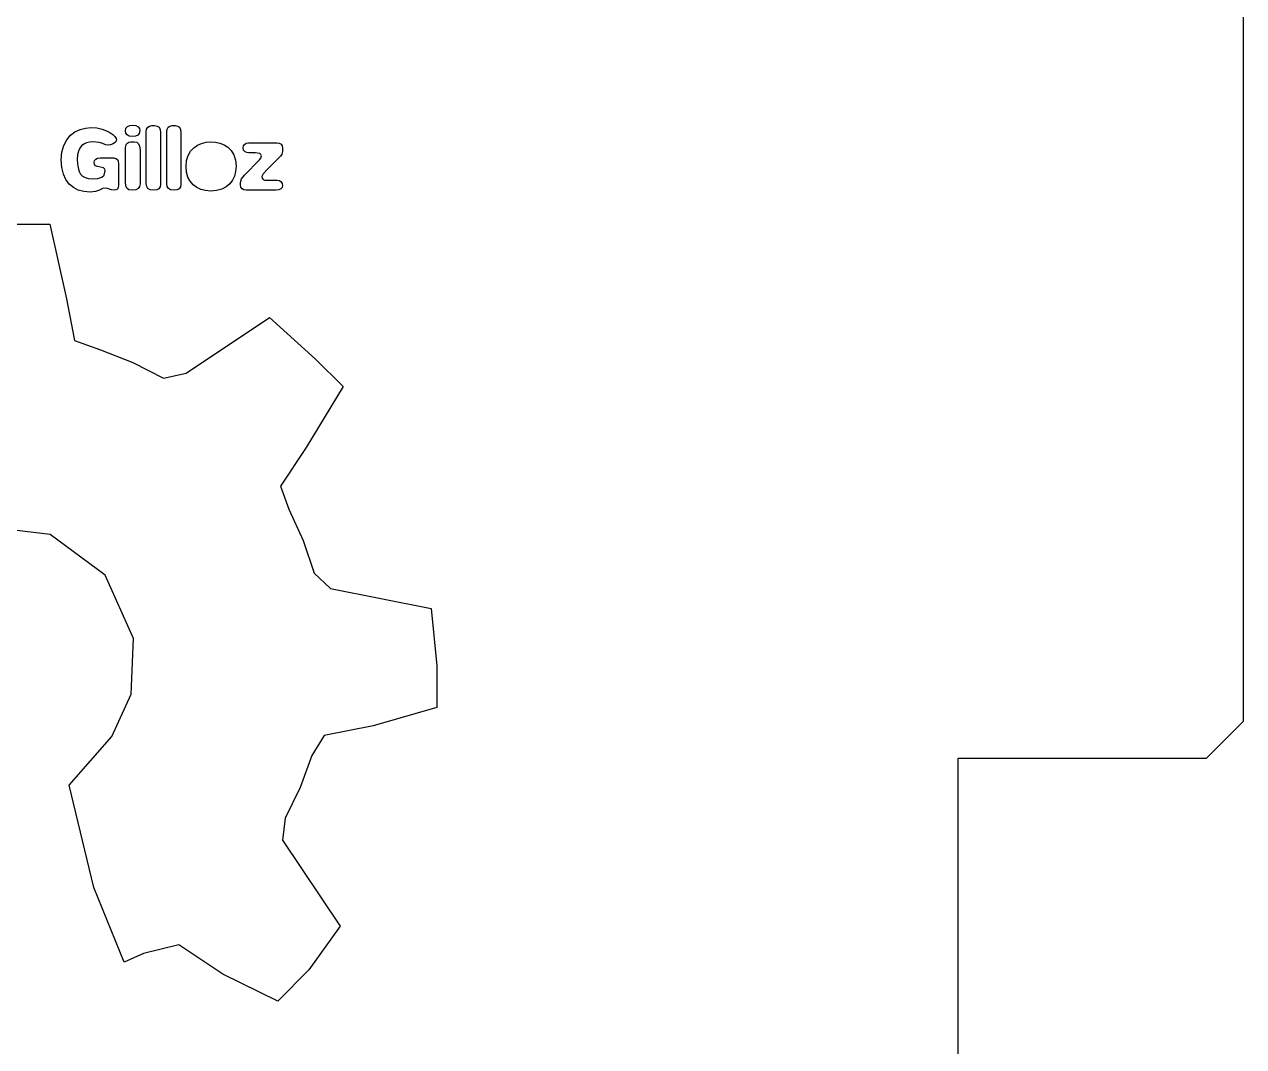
# Model space of a CAD drawing. Header units: metres. Extents: x 730 to 928, y -1580 to -1257.
# Drawn here: x 830 to 928.2, y -1427.5 to -1345.2 of the extents above; entities that cross this region are included whole.
import ezdxf

# ---------------------------------------------------------------- set-up
doc = ezdxf.new("R2010")
doc.units = ezdxf.units.M

msp = doc.modelspace()

# ---------------------------------------------------------------- linework, layer by layer
at = {"layer": 'COMPONENT0'}
for p, q in [((833.734, -1354.12, 0), (834.095, -1353.843, 0)), ((834.095, -1353.843, 0), (834.504, -1353.65, 0)), ((834.504, -1353.65, 0), (834.943, -1353.538, 0)), ((834.943, -1353.538, 0), (835.398, -1353.5, 0)), ((835.398, -1353.5, 0), (835.867, -1353.53, 0)), ((835.867, -1353.53, 0), (836.277, -1353.621, 0)), ((836.277, -1353.621, 0), (836.627, -1353.752, 0)), ((836.627, -1353.752, 0), (836.915, -1353.903, 0)), ((836.915, -1353.903, 0), (837.14, -1354.065, 0)), ((838.162, -1353.773, 0), (838.204, -1353.544, 0)), ((838.193, -1353.947, 0), (838.162, -1353.773, 0)), ((838.287, -1354.088, 0), (838.193, -1353.947, 0)), ((838.204, -1353.544, 0), (838.331, -1353.402, 0)), ((838.331, -1353.402, 0), (838.516, -1353.328, 0)), ((838.516, -1353.328, 0), (838.734, -1353.303, 0)), ((838.734, -1353.303, 0), (839.009, -1353.335, 0)), ((839.009, -1353.335, 0), (839.188, -1353.428, 0)), ((839.277, -1353.976, 0), (839.148, -1354.117, 0)), ((839.188, -1353.428, 0), (839.287, -1353.569, 0)), ((839.32, -1353.743, 0), (839.277, -1353.976, 0)), ((839.287, -1353.569, 0), (839.32, -1353.743, 0)), ((839.838, -1353.808, 0), (839.868, -1353.626, 0)), ((839.838, -1358.001, 0), (839.838, -1353.808, 0)), ((839.868, -1353.626, 0), (839.959, -1353.475, 0)), ((839.959, -1353.475, 0), (840.1, -1353.373, 0)), ((840.1, -1353.373, 0), (840.279, -1353.339, 0)), ((840.279, -1353.339, 0), (840.514, -1353.339, 0)), ((840.514, -1353.339, 0), (840.719, -1353.373, 0)), ((840.719, -1353.373, 0), (840.866, -1353.475, 0)), ((840.866, -1353.475, 0), (840.954, -1353.644, 0)), ((840.954, -1353.644, 0), (840.983, -1353.882, 0)), ((840.983, -1353.882, 0), (840.983, -1358.074, 0)), ((841.481, -1353.808, 0), (841.511, -1353.626, 0)), ((841.481, -1358.001, 0), (841.481, -1353.808, 0)), ((841.511, -1353.626, 0), (841.602, -1353.475, 0)), ((841.602, -1353.475, 0), (841.742, -1353.373, 0)), ((841.742, -1353.373, 0), (841.921, -1353.339, 0)), ((841.921, -1353.339, 0), (842.156, -1353.339, 0)), ((842.156, -1353.339, 0), (842.362, -1353.373, 0)), ((842.362, -1353.373, 0), (842.509, -1353.475, 0)), ((842.509, -1353.475, 0), (842.597, -1353.644, 0)), ((842.597, -1353.644, 0), (842.626, -1353.882, 0)), ((842.626, -1353.882, 0), (842.626, -1358.074, 0)), ((833.045, -1355.466, 0), (833.196, -1354.93, 0)), ((833.196, -1354.93, 0), (833.431, -1354.481, 0)), ((833.431, -1354.481, 0), (833.734, -1354.12, 0)), ((834.624, -1354.964, 0), (834.478, -1355.154, 0)), ((834.806, -1354.822, 0), (834.624, -1354.964, 0)), ((835.02, -1354.726, 0), (834.806, -1354.822, 0)), ((835.261, -1354.671, 0), (835.02, -1354.726, 0)), ((835.522, -1354.653, 0), (835.261, -1354.671, 0)), ((836.032, -1354.696, 0), (835.522, -1354.653, 0)), ((836.351, -1354.79, 0), (836.032, -1354.696, 0)), ((836.567, -1354.885, 0), (836.351, -1354.79, 0)), ((836.783, -1354.928, 0), (836.567, -1354.885, 0)), ((836.966, -1354.895, 0), (836.783, -1354.928, 0)), ((837.179, -1354.804, 0), (836.966, -1354.895, 0)), ((837.14, -1354.065, 0), (837.304, -1354.229, 0)), ((837.359, -1354.665, 0), (837.179, -1354.804, 0)), ((837.304, -1354.229, 0), (837.402, -1354.374, 0)), ((837.416, -1354.579, 0), (837.359, -1354.665, 0)), ((837.402, -1354.374, 0), (837.435, -1354.482, 0)), ((837.435, -1354.482, 0), (837.416, -1354.579, 0)), ((838.162, -1355.164, 0), (838.192, -1354.947, 0)), ((838.192, -1354.947, 0), (838.283, -1354.779, 0)), ((838.283, -1354.779, 0), (838.423, -1354.672, 0)), ((838.461, -1354.181, 0), (838.287, -1354.088, 0)), ((838.423, -1354.672, 0), (838.602, -1354.636, 0)), ((838.734, -1354.212, 0), (838.461, -1354.181, 0)), ((838.602, -1354.636, 0), (838.866, -1354.636, 0)), ((838.958, -1354.189, 0), (838.734, -1354.212, 0)), ((838.866, -1354.636, 0), (839.071, -1354.676, 0)), ((839.148, -1354.117, 0), (838.958, -1354.189, 0)), ((839.071, -1354.676, 0), (839.217, -1354.797, 0)), ((839.217, -1354.797, 0), (839.305, -1354.999, 0)), ((839.305, -1354.999, 0), (839.335, -1355.281, 0)), ((843.657, -1355.129, 0), (843.959, -1354.918, 0)), ((843.959, -1354.918, 0), (844.299, -1354.77, 0)), ((844.299, -1354.77, 0), (844.665, -1354.682, 0)), ((844.665, -1354.682, 0), (845.046, -1354.653, 0)), ((845.046, -1354.653, 0), (845.4, -1354.678, 0)), ((845.4, -1354.678, 0), (845.757, -1354.755, 0)), ((845.757, -1354.755, 0), (846.1, -1354.89, 0)), ((846.1, -1354.89, 0), (846.41, -1355.088, 0)), ((847.642, -1355.134, 0), (847.669, -1354.975, 0)), ((847.669, -1354.975, 0), (847.748, -1354.848, 0)), ((847.748, -1354.848, 0), (847.881, -1354.766, 0)), ((847.881, -1354.766, 0), (848.067, -1354.739, 0)), ((848.067, -1354.739, 0), (850.368, -1354.739, 0)), ((850.368, -1354.739, 0), (850.549, -1354.763, 0)), ((850.549, -1354.763, 0), (850.694, -1354.838, 0)), ((850.694, -1354.838, 0), (850.79, -1354.965, 0)), ((850.79, -1354.965, 0), (850.822, -1355.149, 0)), ((832.995, -1356.095, 0), (833.045, -1355.466, 0)), ((834.299, -1355.684, 0), (834.276, -1356.03, 0)), ((834.368, -1355.393, 0), (834.299, -1355.684, 0)), ((834.478, -1355.154, 0), (834.368, -1355.393, 0)), ((835.766, -1356.04, 0), (835.912, -1355.971, 0)), ((835.912, -1355.971, 0), (836.117, -1355.948, 0)), ((836.117, -1355.948, 0), (837.216, -1355.948, 0)), ((837.216, -1355.948, 0), (837.389, -1355.978, 0)), ((837.389, -1355.978, 0), (837.513, -1356.066, 0)), ((838.162, -1357.905, 0), (838.162, -1355.164, 0)), ((839.335, -1355.281, 0), (839.335, -1358.023, 0)), ((843.08, -1356.152, 0), (843.207, -1355.744, 0)), ((843.207, -1355.744, 0), (843.404, -1355.403, 0)), ((843.404, -1355.403, 0), (843.657, -1355.129, 0)), ((846.41, -1355.088, 0), (846.676, -1355.356, 0)), ((846.676, -1355.356, 0), (846.886, -1355.696, 0)), ((846.886, -1355.696, 0), (847.024, -1356.115, 0)), ((847.68, -1355.321, 0), (847.642, -1355.134, 0)), ((847.792, -1355.442, 0), (847.68, -1355.321, 0)), ((847.943, -1355.508, 0), (847.792, -1355.442, 0)), ((848.096, -1355.53, 0), (847.943, -1355.508, 0)), ((848.639, -1355.53, 0), (848.096, -1355.53, 0)), ((848.98, -1355.588, 0), (848.639, -1355.53, 0)), ((848.947, -1356.102, 0), (849.068, -1355.955, 0)), ((849.076, -1355.665, 0), (848.98, -1355.588, 0)), ((849.068, -1355.955, 0), (849.108, -1355.779, 0)), ((849.108, -1355.779, 0), (849.076, -1355.665, 0)), ((850.5, -1355.956, 0), (849.605, -1356.85, 0)), ((850.643, -1355.802, 0), (850.5, -1355.956, 0)), ((850.745, -1355.641, 0), (850.643, -1355.802, 0)), ((850.804, -1355.435, 0), (850.745, -1355.641, 0)), ((850.822, -1355.149, 0), (850.804, -1355.435, 0)), ((833.037, -1356.712, 0), (832.995, -1356.095, 0)), ((833.163, -1357.242, 0), (833.037, -1356.712, 0)), ((834.276, -1356.03, 0), (834.293, -1356.419, 0)), ((834.293, -1356.419, 0), (834.344, -1356.751, 0)), ((834.344, -1356.751, 0), (834.429, -1357.027, 0)), ((835.648, -1356.315, 0), (835.678, -1356.155, 0)), ((835.675, -1356.466, 0), (835.648, -1356.315, 0)), ((835.755, -1356.568, 0), (835.675, -1356.466, 0)), ((835.678, -1356.155, 0), (835.766, -1356.04, 0)), ((835.906, -1356.635, 0), (835.755, -1356.568, 0)), ((836.147, -1356.682, 0), (835.906, -1356.635, 0)), ((836.396, -1356.741, 0), (836.147, -1356.682, 0)), ((836.502, -1356.84, 0), (836.396, -1356.741, 0)), ((836.52, -1356.96, 0), (836.502, -1356.84, 0)), ((836.513, -1357.078, 0), (836.52, -1356.96, 0)), ((837.513, -1356.066, 0), (837.587, -1356.212, 0)), ((837.587, -1356.212, 0), (837.612, -1356.418, 0)), ((837.612, -1356.418, 0), (837.612, -1358.162, 0)), ((843.038, -1356.63, 0), (843.08, -1356.152, 0)), ((843.077, -1357.085, 0), (843.038, -1356.63, 0)), ((847.024, -1356.115, 0), (847.07, -1356.615, 0)), ((847.07, -1356.615, 0), (847.037, -1357.025, 0)), ((847.745, -1357.319, 0), (848.947, -1356.102, 0)), ((849.605, -1356.85, 0), (849.265, -1357.224, 0)), ((833.366, -1357.688, 0), (833.163, -1357.242, 0)), ((833.636, -1358.052, 0), (833.366, -1357.688, 0)), ((834.429, -1357.027, 0), (834.548, -1357.246, 0)), ((834.548, -1357.246, 0), (834.709, -1357.413, 0)), ((834.709, -1357.413, 0), (834.922, -1357.532, 0)), ((834.922, -1357.532, 0), (835.186, -1357.603, 0)), ((835.186, -1357.603, 0), (835.501, -1357.627, 0)), ((835.501, -1357.627, 0), (835.93, -1357.593, 0)), ((835.93, -1357.593, 0), (836.249, -1357.491, 0)), ((836.249, -1357.491, 0), (836.447, -1357.32, 0)), ((836.447, -1357.32, 0), (836.513, -1357.078, 0)), ((838.189, -1358.187, 0), (838.162, -1357.905, 0)), ((843.192, -1357.483, 0), (843.077, -1357.085, 0)), ((843.373, -1357.823, 0), (843.192, -1357.483, 0)), ((843.61, -1358.102, 0), (843.373, -1357.823, 0)), ((846.782, -1357.742, 0), (846.56, -1358.033, 0)), ((846.941, -1357.403, 0), (846.782, -1357.742, 0)), ((847.037, -1357.025, 0), (846.941, -1357.403, 0)), ((847.422, -1357.92, 0), (847.503, -1357.63, 0)), ((847.422, -1358.125, 0), (847.422, -1357.92, 0)), ((847.503, -1357.63, 0), (847.745, -1357.319, 0)), ((849.265, -1357.224, 0), (849.151, -1357.437, 0)), ((849.151, -1357.437, 0), (849.177, -1357.572, 0)), ((849.177, -1357.572, 0), (849.254, -1357.668, 0)), ((849.254, -1357.668, 0), (849.382, -1357.726, 0)), ((849.382, -1357.726, 0), (849.562, -1357.745, 0)), ((849.562, -1357.745, 0), (850.368, -1357.745, 0)), ((850.368, -1357.745, 0), (850.561, -1357.774, 0)), ((850.561, -1357.774, 0), (850.698, -1357.862, 0)), ((850.698, -1357.862, 0), (850.781, -1357.994, 0)), ((833.97, -1358.333, 0), (833.636, -1358.052, 0)), ((834.365, -1358.532, 0), (833.97, -1358.333, 0)), ((834.814, -1358.65, 0), (834.365, -1358.532, 0)), ((835.311, -1358.69, 0), (834.814, -1358.65, 0)), ((835.739, -1358.639, 0), (835.311, -1358.69, 0)), ((836.062, -1358.529, 0), (835.739, -1358.639, 0)), ((836.322, -1358.419, 0), (836.062, -1358.529, 0)), ((836.571, -1358.368, 0), (836.322, -1358.419, 0)), ((836.722, -1358.397, 0), (836.571, -1358.368, 0)), ((836.879, -1358.459, 0), (836.722, -1358.397, 0)), ((837.051, -1358.518, 0), (836.879, -1358.459, 0)), ((837.26, -1358.544, 0), (837.051, -1358.518, 0)), ((837.4, -1358.52, 0), (837.26, -1358.544, 0)), ((837.513, -1358.448, 0), (837.4, -1358.52, 0)), ((837.587, -1358.329, 0), (837.513, -1358.448, 0)), ((837.612, -1358.162, 0), (837.587, -1358.329, 0)), ((838.268, -1358.389, 0), (838.189, -1358.187, 0)), ((838.441, -1358.51, 0), (838.268, -1358.389, 0)), ((838.748, -1358.55, 0), (838.441, -1358.51, 0)), ((839.005, -1358.517, 0), (838.748, -1358.55, 0)), ((839.188, -1358.418, 0), (839.005, -1358.517, 0)), ((839.298, -1358.253, 0), (839.188, -1358.418, 0)), ((839.335, -1358.023, 0), (839.298, -1358.253, 0)), ((839.872, -1358.247, 0), (839.838, -1358.001, 0)), ((839.974, -1358.415, 0), (839.872, -1358.247, 0)), ((840.158, -1358.511, 0), (839.974, -1358.415, 0)), ((840.44, -1358.543, 0), (840.158, -1358.511, 0)), ((840.678, -1358.514, 0), (840.44, -1358.543, 0)), ((840.848, -1358.426, 0), (840.678, -1358.514, 0)), ((840.949, -1358.279, 0), (840.848, -1358.426, 0)), ((840.983, -1358.074, 0), (840.949, -1358.279, 0)), ((841.515, -1358.247, 0), (841.481, -1358.001, 0)), ((841.617, -1358.415, 0), (841.515, -1358.247, 0)), ((841.801, -1358.511, 0), (841.617, -1358.415, 0)), ((842.083, -1358.543, 0), (841.801, -1358.511, 0)), ((842.321, -1358.514, 0), (842.083, -1358.543, 0)), ((842.49, -1358.426, 0), (842.321, -1358.514, 0)), ((842.592, -1358.279, 0), (842.49, -1358.426, 0)), ((842.626, -1358.074, 0), (842.592, -1358.279, 0)), ((843.898, -1358.321, 0), (843.61, -1358.102, 0)), ((844.236, -1358.479, 0), (843.898, -1358.321, 0)), ((844.613, -1358.576, 0), (844.236, -1358.479, 0)), ((845.017, -1358.608, 0), (844.613, -1358.576, 0)), ((845.499, -1358.569, 0), (845.017, -1358.608, 0)), ((845.919, -1358.454, 0), (845.499, -1358.569, 0)), ((846.273, -1358.272, 0), (845.919, -1358.454, 0)), ((846.56, -1358.033, 0), (846.273, -1358.272, 0)), ((847.454, -1358.31, 0), (847.422, -1358.125, 0)), ((847.55, -1358.437, 0), (847.454, -1358.31, 0)), ((847.696, -1358.511, 0), (847.55, -1358.437, 0)), ((847.877, -1358.536, 0), (847.696, -1358.511, 0)), ((850.28, -1358.536, 0), (847.877, -1358.536, 0)), ((850.511, -1358.512, 0), (850.28, -1358.536, 0)), ((850.676, -1358.441, 0), (850.511, -1358.512, 0)), ((850.775, -1358.322, 0), (850.676, -1358.441, 0)), ((850.808, -1358.155, 0), (850.775, -1358.322, 0)), ((850.781, -1357.994, 0), (850.808, -1358.155, 0))]:
    msp.add_line(p, q, dxfattribs=at)
at = {"layer": 'GROUP0'}
for p, q in [((829.211, -1361.27, 0), (832.079, -1361.27, 0)), ((832.079, -1361.27, 0), (833.403, -1367.289, 0)), ((833.403, -1367.289, 0), (834.07, -1370.655, 0)), ((843.039, -1373.284, 0), (849.752, -1368.792, 0)), ((849.752, -1368.792, 0), (853.475, -1372.141, 0)), ((834.07, -1370.655, 0), (836.144, -1371.412, 0)), ((836.144, -1371.412, 0), (838.75, -1372.415, 0)), ((838.75, -1372.415, 0), (841.214, -1373.679, 0)), ((853.475, -1372.141, 0), (855.691, -1374.358, 0)), ((841.214, -1373.679, 0), (843.039, -1373.284, 0)), ((855.691, -1374.358, 0), (852.721, -1379.269, 0)), ((852.721, -1379.269, 0), (850.637, -1382.382, 0)), ((850.637, -1382.382, 0), (851.317, -1384.237, 0)), ((851.317, -1384.237, 0), (852.465, -1386.749, 0)), ((832.103, -1386.272, 0), (826.39, -1385.598, 0)), ((836.533, -1389.562, 0), (832.103, -1386.272, 0)), ((852.465, -1386.749, 0), (853.349, -1389.393, 0)), ((838.808, -1394.661, 0), (836.533, -1389.562, 0)), ((853.349, -1389.393, 0), (854.672, -1390.626, 0)), ((854.672, -1390.626, 0), (862.77, -1392.231, 0)), ((862.77, -1392.231, 0), (863.23, -1396.861, 0)), ((838.61, -1399.136, 0), (838.808, -1394.661, 0)), ((863.23, -1396.861, 0), (863.23, -1400.227, 0)), ((837.065, -1402.56, 0), (838.61, -1399.136, 0)), ((863.23, -1400.227, 0), (858.106, -1401.69, 0)), ((858.106, -1401.69, 0), (854.158, -1402.472, 0)), ((833.618, -1406.473, 0), (837.065, -1402.56, 0)), ((854.158, -1402.472, 0), (853.178, -1404.068, 0)), ((853.178, -1404.068, 0), (852.234, -1406.667, 0)), ((835.609, -1414.707, 0), (833.618, -1406.473, 0)), ((852.234, -1406.667, 0), (851.032, -1409.131, 0)), ((851.032, -1409.131, 0), (850.815, -1410.904, 0)), ((850.815, -1410.904, 0), (855.458, -1417.841, 0)), ((838.061, -1420.728, 0), (835.609, -1414.707, 0)), ((855.458, -1417.841, 0), (852.941, -1421.355, 0)), ((842.457, -1419.328, 0), (839.604, -1420.029, 0)), ((845.999, -1421.7, 0), (842.457, -1419.328, 0)), ((839.604, -1420.029, 0), (838.061, -1420.728, 0)), ((850.424, -1423.874, 0), (845.999, -1421.7, 0)), ((852.941, -1421.355, 0), (850.424, -1423.874, 0))]:
    msp.add_line(p, q, dxfattribs=at)
at = {"layer": 'Layer0'}
for p, q in [((928.211, -1401.308, 0), (928.211, -1284.308, 0)), ((925.211, -1404.308, 0), (928.211, -1401.308, 0)), ((905.211, -1577.308, 0), (905.211, -1404.308, 0)), ((905.211, -1404.308, 0), (925.211, -1404.308, 0))]:
    msp.add_line(p, q, dxfattribs=at)

doc.saveas('drawing.dxf')
